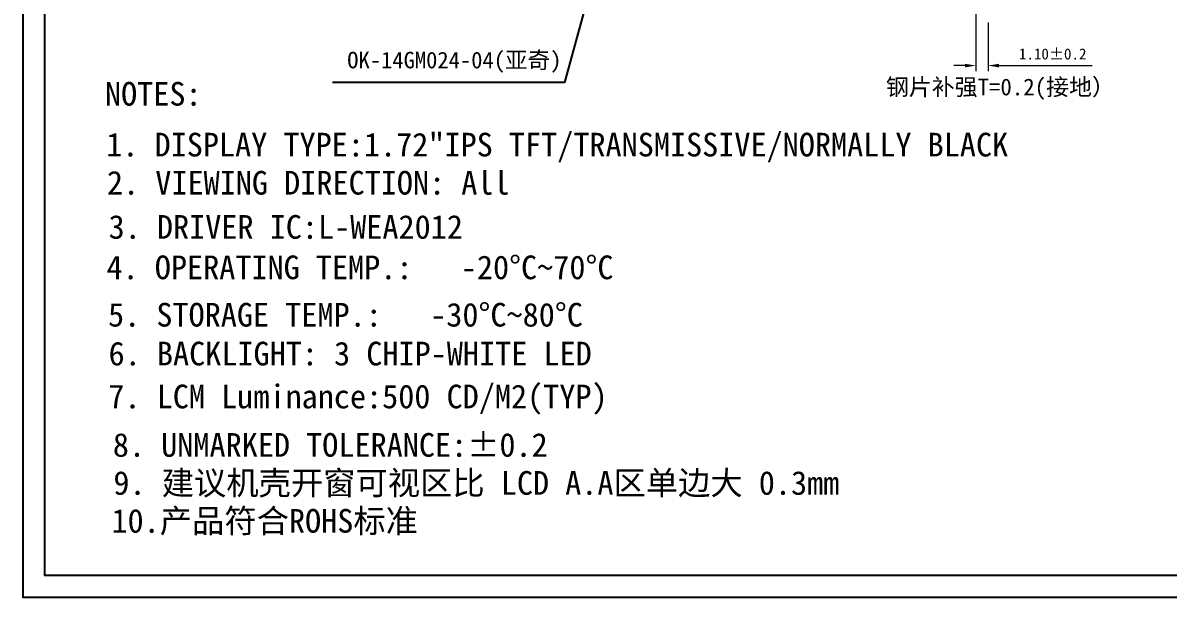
# Model space of a CAD drawing. Header units: millimetres. Extents: x 1266 to 1513, y 338 to 493.
# Drawn here: x 1266.3 to 1370, y 337.6 to 389.6 of the extents above; entities that cross this region are included whole.
import ezdxf

# ---------------------------------------------------------------- set-up
doc = ezdxf.new("R2010")
doc.units = ezdxf.units.MM
doc.layers.add('dim', color=3, linetype='Continuous')
doc.layers.add('Frame', color=7, linetype='Continuous')
doc.layers.add('图框', color=7, linetype='Continuous', lineweight=0)
doc.styles.add('1', font='', dxfattribs={"height": 5})
doc.styles.add('宋体', font='')
doc.styles.add('宝明', font='simhei.ttf')
doc.styles.get('1').set_extended_font_data('KaiTi_GB2312')
doc.styles.get('宋体').set_extended_font_data('SimSun')
doc.dimstyles.new('dim', dxfattribs={"dimscale": 0.8, "dimtxt": 4, "dimasz": 2.5, "dimexe": 0.5, "dimexo": 0, "dimgap": 0.5, "dimtad": 1, "dimlfac": 0.5, "dimzin": 1, "dimdsep": 46, "dimtxsty": '1', "dimcen": 0, "dimclrd": 3, "dimclre": 3, "dimclrt": 3, "dimadec": 0, "dimazin": 0, "dimtm": 1e-09, "dimtfac": 1, "dimtofl": 0, "dimtmove": 1, "dimatfit": 3, "dimfxl": 1, "dimtolj": 1, "dimtzin": 0, "dimarcsym": 0})
doc.dimstyles.new('标准', dxfattribs={"dimtxt": 1.8, "dimasz": 1.5, "dimexe": 0.5, "dimexo": 0.4, "dimgap": 0.1, "dimtad": 1, "dimzin": 1, "dimdsep": 46, "dimtxsty": '宋体', "dimblk": 'CLOSEDBLANK', "dimcen": 0.09, "dimclrd": 96, "dimclre": 96, "dimclrt": 3, "dimadec": 0, "dimazin": 0, "dimtfac": 1, "dimtofl": 0, "dimtmove": 0, "dimatfit": 1, "dimldrblk": 'CLOSEDBLANK', "dimfxl": 1, "dimtolj": 1, "dimlwd": 0, "dimlwe": 0, "dimarcsym": 0})

# ---------------------------------------------------------------- blocks, each defined once
blk = doc.blocks.new('*D106')
at = {"color": 7, "lineweight": 0, "transparency": 16777216}
for p, q in [((1352.57, 395.59), (1352.57, 385.21)), ((1353.67, 389.62), (1353.67, 385.21)), ((1351.57, 385.71), (1350.57, 385.71)), ((1354.67, 385.71), (1363.11, 385.71))]:
    blk.add_line(p, q, dxfattribs=at)
at = {"color": 7, "transparency": 16777216}
for points in [[(1351.57, 385.87), (1351.57, 385.54), (1352.57, 385.71)], [(1354.67, 385.87), (1354.67, 385.54), (1353.67, 385.71)]]:
    blk.add_solid(points, dxfattribs=at)
at = {"layer": 'Defpoints', "color": 0, "transparency": 16777216}
for p in [(1352.57, 395.99), (1353.67, 390.02), (1353.67, 385.71)]:
    blk.add_point(p, dxfattribs=at)
at = {"color": 7, "transparency": 16777216, "insert": (1359.52, 386.75), "char_height": 1, "attachment_point": 5, "style": '宋体'}
blk.add_mtext('\\A1;1.10%%p0.2', dxfattribs=at)
blk = doc.blocks.new('_ClosedBlank')
at = {"color": 0, "linetype": 'ByBlock', "lineweight": -2}
for p, q in [((-1, 0.17), (0, 0)), ((-1, 0.17), (-1, -0.17)), ((0, 0), (-1, -0.17))]:
    blk.add_line(p, q, dxfattribs=at)

msp = doc.modelspace()

# ---------------------------------------------------------------- linework, layer by layer
at = {"layer": 'Frame', "color": 7}
for points in [[(1512.884, 493.372), (1266.286, 493.372), (1266.286, 337.594), (1512.884, 337.594)], [(1510.937, 339.541), (1268.286, 339.541), (1268.286, 491.425), (1510.937, 491.425)]]:
    msp.add_lwpolyline(points, close=True, dxfattribs=at)

# ---------------------------------------------------------------- texts
at = {"color": 7, "insert": (1274.045, 372.176), "char_height": 2.14362, "width": 57.68579, "attachment_point": 1, "style": '宋体'}
msp.add_mtext('3. DRIVER IC:L-WEA2012', dxfattribs=at)
at = {"layer": 'dim', "color": 4}
for s, insert, char_height, width, attachment_point, style in [('{\\C7;OK-14GM024-04(亚奇)}', (1315.049, 386.958), 1.5, 20.74548, 3, '宋体'), ('{\\fSimSun|b0|i0|c134|p2;\\C7;钢片补强T=0.2(接地）}', (1344.423, 384.533), 1.52064, 27.23091, 1, '宝明')]:
    msp.add_mtext(s, dxfattribs=dict(at, insert=insert, char_height=char_height, width=width, attachment_point=attachment_point, style=style))
at = {"layer": '图框', "style": '宋体'}
for s, height, p in [('NOTES:', 2.1436, (1273.719, 382.08)), ('1. DISPLAY TYPE:1.72"IPS TFT/TRANSMISSIVE/NORMALLY BLACK', 2.14362, (1273.831, 377.48)), ('2. VIEWING DIRECTION: All', 2.14362, (1273.896, 374.029)), ('4. OPERATING TEMP.:   -20%%DC~70%%DC', 2.14362, (1273.853, 366.372)), ('5. STORAGE TEMP.:   -30%%DC~80%%DC', 2.14362, (1273.996, 362.082)), ('6. BACKLIGHT: 3 CHIP-WHITE LED', 2.14362, (1274.044, 358.566)), ('7. LCM Luminance:500 CD/M2(TYP)', 2.14362, (1274.021, 354.682)), ('8. UNMARKED TOLERANCE:%%P0.2', 2.14362, (1274.43, 350.298)), ('9. 建议机壳开窗可视区比 LCD A.A区单边大 0.3mm', 2.14362, (1274.479, 346.856))]:
    msp.add_text(s, height=height, dxfattribs=at).set_placement(p)
at = {"layer": '图框', "insert": (1274.304, 345.568), "char_height": 2.14362, "width": 57.68579, "attachment_point": 1, "style": '宋体'}
msp.add_mtext('10.产品符合ROHS标准', dxfattribs=at)

# ---------------------------------------------------------------- dimensions: what is measured, and where the dimension line sits
dim = msp.add_linear_dim(base=(1353.67, 385.707), p1=(1352.57, 395.991), p2=(1353.67, 390.021), text='<>%%p0.2', dimstyle='标准', override={"dimtxt": 1, "dimasz": 1, "dimgap": 0.5, "dimdec": 2, "dimsah": 1, "dimclrd": 7, "dimclre": 7, "dimclrt": 7})
dim.commit()
dim.dimension.update_dxf_attribs({"geometry": '*D106', "text_midpoint": (1359.52, 385.707), "dimtype": 160})

# ---------------------------------------------------------------- leaders
at = {"layer": 'dim', "color": 7}
msp.add_leader([(1318.558, 396.041), (1315.335, 384.185), (1294.304, 384.185)], dimstyle='dim', override={"dimtxt": 1, "dimasz": 1, "dimtxsty": '宝明', "dimclrd": 7, "dimfxl": 1.25}, dxfattribs=at)

doc.saveas('drawing.dxf')
